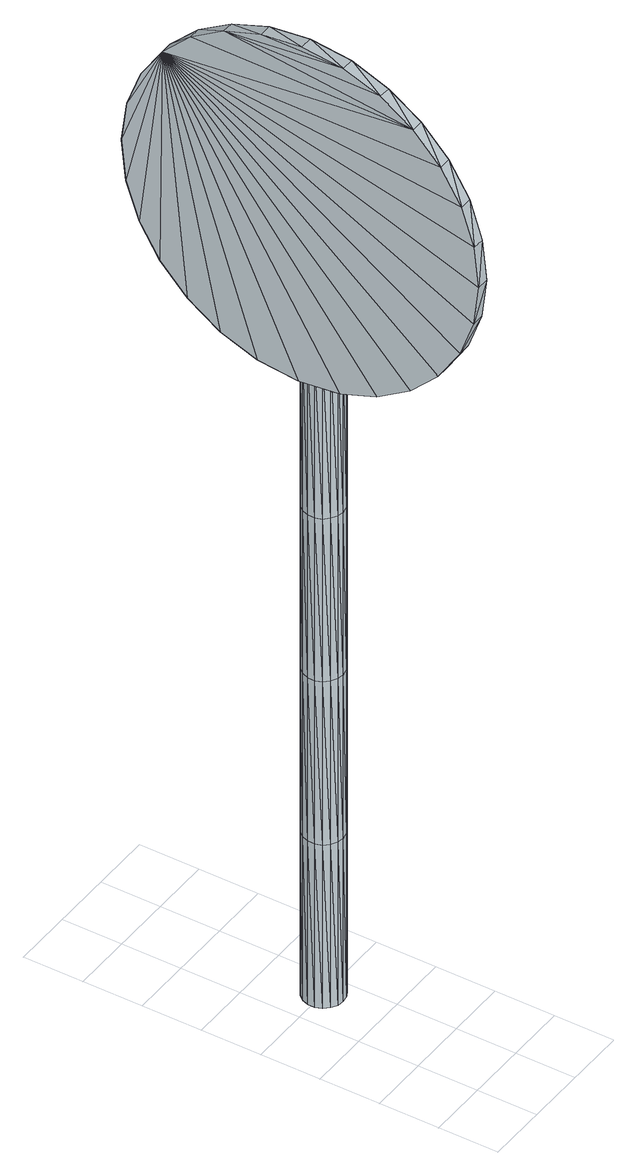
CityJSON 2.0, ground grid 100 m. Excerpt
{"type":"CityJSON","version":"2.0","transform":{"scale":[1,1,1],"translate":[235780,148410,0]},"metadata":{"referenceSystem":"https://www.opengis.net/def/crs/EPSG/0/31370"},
"CityObjects":{
"object1":{"type":"GenericCityObject","attributes":{"cluster":21,"mean_distance_to_centroid":0.00703,"new_centroid_x":235734.94,"new_centroid_y":148789.36,"mean_distance_to_camera":6.45,"H1":0,"H2":0,"Z_final":107.85,"cluster2":-1,"proj_x":235738.14,"proj_y":148783.51,"id_line":62596,"bearing_l":61.32,"distance":6.67,"orientation":"left","G_obj":241.32},"geometry":[{"type":"MultiSurface","lod":"2","boundaries":[[[0,1,2]],[[2,1,3]],[[3,1,4]],[[4,1,5]],[[5,1,6]],[[1,7,6]],[[1,8,7]],[[1,9,8]],[[1,10,9]],[[1,11,10]],[[1,12,11]],[[1,13,12]],[[1,14,13]],[[15,14,1]],[[16,15,1]],[[17,16,1]],[[18,17,1]],[[0,18,1]],[[19,20,0]],[[19,0,2]],[[21,19,2]],[[21,2,3]],[[21,3,22]],[[22,3,4]],[[22,4,23]],[[23,4,5]],[[23,5,24]],[[24,5,6]],[[24,6,25]],[[25,6,7]],[[25,7,26]],[[26,7,8]],[[26,8,27]],[[8,9,27]],[[27,9,28]],[[9,10,28]],[[10,29,28]],[[10,11,29]],[[11,30,29]],[[11,12,30]],[[30,12,31]],[[31,12,13]],[[31,13,32]],[[32,13,14]],[[32,14,33]],[[33,14,15]],[[33,15,34]],[[34,15,16]],[[34,16,35]],[[35,16,17]],[[36,35,17]],[[18,36,17]],[[20,36,18]],[[20,18,0]],[[37,38,20]],[[37,20,19]],[[39,37,19]],[[21,39,19]],[[39,21,40]],[[40,21,22]],[[40,22,41]],[[41,22,23]],[[41,23,42]],[[42,23,24]],[[42,24,43]],[[43,24,25]],[[43,25,44]],[[44,25,26]],[[26,45,44]],[[26,27,45]],[[27,46,45]],[[27,28,46]],[[28,47,46]],[[28,29,47]],[[47,29,48]],[[29,30,48]],[[48,30,49]],[[49,30,31]],[[49,31,50]],[[50,31,32]],[[50,32,51]],[[51,32,33]],[[51,33,52]],[[52,33,34]],[[52,34,53]],[[53,34,35]],[[54,53,35]],[[54,35,36]],[[38,54,36]],[[38,36,20]],[[55,56,38]],[[55,38,37]],[[57,55,37]],[[57,37,39]],[[57,39,58]],[[58,39,40]],[[58,40,59]],[[59,40,41]],[[59,41,60]],[[60,41,42]],[[60,42,61]],[[61,42,43]],[[61,43,62]],[[62,43,44]],[[44,63,62]],[[44,45,63]],[[45,64,63]],[[45,46,64]],[[46,65,64]],[[46,47,65]],[[47,66,65]],[[47,48,66]],[[66,48,67]],[[67,48,49]],[[67,49,68]],[[68,49,50]],[[68,50,69]],[[69,50,51]],[[69,51,70]],[[70,51,52]],[[70,52,71]],[[71,52,53]],[[72,71,53]],[[72,53,54]],[[56,72,54]],[[56,54,38]],[[73,74,56]],[[73,56,55]],[[75,73,55]],[[75,55,57]],[[75,57,76]],[[76,57,58]],[[76,58,77]],[[77,58,59]],[[77,59,78]],[[78,59,60]],[[78,60,79]],[[79,60,61]],[[79,61,80]],[[80,61,62]],[[62,81,80]],[[62,63,81]],[[63,82,81]],[[63,64,82]],[[64,83,82]],[[64,65,83]],[[65,84,83]],[[65,66,84]],[[84,66,85]],[[85,66,67]],[[85,67,86]],[[86,67,68]],[[86,68,87]],[[87,68,69]],[[87,69,88]],[[88,69,70]],[[88,70,89]],[[89,70,71]],[[90,89,71]],[[90,71,72]],[[74,90,72]],[[74,72,56]],[[91,92,74]],[[91,74,73]],[[93,91,73]],[[93,73,75]],[[93,75,94]],[[94,75,76]],[[94,76,95]],[[95,76,77]],[[95,77,96]],[[96,77,78]],[[96,78,97]],[[97,78,79]],[[97,79,98]],[[98,79,80]],[[80,99,98]],[[80,81,99]],[[81,100,99]],[[81,82,100]],[[82,101,100]],[[82,83,101]],[[83,102,101]],[[83,84,102]],[[102,84,103]],[[103,84,85]],[[103,85,104]],[[104,85,86]],[[104,86,105]],[[105,86,87]],[[105,87,106]],[[106,87,88]],[[106,88,107]],[[107,88,89]],[[108,107,89]],[[108,89,90]],[[92,108,90]],[[92,90,74]],[[92,91,109]],[[91,93,109]],[[93,94,109]],[[94,95,109]],[[95,96,109]],[[109,96,97]],[[109,97,98]],[[109,98,99]],[[109,99,100]],[[109,100,101]],[[109,101,102]],[[109,102,103]],[[109,103,104]],[[105,109,104]],[[106,109,105]],[[107,109,106]],[[108,109,107]],[[92,109,108]],[[110,111,112]],[[113,112,114]],[[115,112,113]],[[116,112,115]],[[117,112,116]],[[118,112,117]],[[119,112,118]],[[120,112,119]],[[121,112,120]],[[122,112,121]],[[122,123,112]],[[123,110,112]],[[111,124,112]],[[124,125,112]],[[125,126,112]],[[126,127,112]],[[127,128,112]],[[128,129,112]],[[129,130,112]],[[130,131,112]],[[112,131,132]],[[131,133,132]],[[131,134,133]],[[133,134,135]],[[133,135,136]],[[135,137,136]],[[133,136,138]],[[136,139,138]],[[136,137,139]],[[137,140,139]],[[137,135,140]],[[135,141,140]],[[135,134,141]],[[134,142,141]],[[134,131,142]],[[131,143,142]],[[131,130,143]],[[143,130,144]],[[144,130,129]],[[144,129,145]],[[145,129,128]],[[145,128,146]],[[146,127,147]],[[147,127,126]],[[147,126,148]],[[148,126,125]],[[148,125,149]],[[149,125,124]],[[150,149,124]],[[150,124,111]],[[151,150,111]],[[151,111,110]],[[152,151,110]],[[152,110,123]],[[146,128,127]],[[153,123,122]],[[154,153,122]],[[154,122,121]],[[155,154,121]],[[155,121,120]],[[156,155,120]],[[156,120,119]],[[157,156,119]],[[157,119,118]],[[157,118,158]],[[158,118,117]],[[158,117,159]],[[153,152,123]],[[159,117,116]],[[159,116,160]],[[160,116,115]],[[160,115,161]],[[161,115,113]],[[161,113,162]],[[162,113,114]],[[162,114,163]],[[163,114,112]],[[163,112,164]],[[164,112,132]],[[132,165,164]],[[132,133,165]],[[133,138,165]],[[138,139,140]],[[161,162,163]],[[160,161,163]],[[159,160,163]],[[158,159,163]],[[157,158,163]],[[156,157,163]],[[155,156,163]],[[154,155,163]],[[153,154,163]],[[153,163,152]],[[152,163,151]],[[151,163,150]],[[150,163,149]],[[149,163,148]],[[148,163,147]],[[147,163,146]],[[146,163,145]],[[145,163,144]],[[144,163,143]],[[143,163,142]],[[163,164,142]],[[142,164,165]],[[142,165,141]],[[165,140,141]],[[165,138,140]],[[166,167,168]],[[168,167,169]],[[170,168,169]],[[170,169,171]],[[170,171,172]],[[172,171,173]],[[172,173,174]],[[174,173,175]],[[174,175,176]],[[176,175,177]],[[176,177,178]],[[178,177,179]],[[178,179,180]],[[180,179,181]],[[180,181,182]],[[182,181,183]],[[182,183,184]],[[184,183,185]],[[184,185,186]],[[186,185,187]],[[186,187,188]],[[188,187,189]],[[188,189,190]],[[190,189,191]],[[192,190,191]],[[192,191,193]],[[194,192,193]],[[194,193,195]],[[196,194,195]],[[196,195,197]],[[198,196,197]],[[198,197,199]],[[200,198,199]],[[200,199,201]],[[202,200,201]],[[202,201,203]],[[204,202,203]],[[204,203,205]],[[206,204,205]],[[206,205,207]],[[208,206,207]],[[208,207,209]],[[210,208,209]],[[210,209,211]],[[212,210,211]],[[212,211,213]],[[214,212,213]],[[214,213,215]],[[216,214,215]],[[216,215,217]],[[216,217,218]],[[218,217,219]],[[218,219,220]],[[220,219,221]],[[220,221,222]],[[222,221,223]],[[222,223,224]],[[224,223,225]],[[224,225,226]],[[226,225,227]],[[226,227,228]],[[228,227,229]],[[228,229,230]],[[230,229,231]],[[230,231,232]],[[232,231,233]],[[232,233,234]],[[234,233,235]],[[234,235,236]],[[236,235,237]],[[236,237,238]],[[238,237,239]],[[240,238,239]],[[240,239,241]],[[240,241,242]],[[242,241,243]],[[243,244,242]],[[243,245,244]],[[244,245,246]],[[246,245,247]],[[246,247,248]],[[248,247,249]],[[248,249,250]],[[250,249,251]],[[250,251,252]],[[252,251,253]],[[252,253,254]],[[254,253,255]],[[254,255,256]],[[256,255,257]],[[256,257,258]],[[258,257,259]],[[258,259,260]],[[260,259,261]],[[260,261,262]],[[262,261,263]],[[262,263,264]],[[264,263,265]],[[264,265,266]],[[266,265,267]],[[266,267,268]],[[268,267,269]],[[269,270,268]],[[269,271,270]],[[271,272,270]],[[271,273,272]],[[273,274,272]],[[273,275,274]],[[275,276,274]],[[275,277,276]],[[277,278,276]],[[277,279,278]],[[279,280,278]],[[279,281,280]],[[281,282,280]],[[281,283,282]],[[283,284,282]],[[283,285,284]],[[285,286,284]],[[285,287,286]],[[287,288,286]],[[287,289,288]],[[289,290,288]],[[289,291,290]],[[290,291,292]],[[292,291,293]],[[292,293,294]],[[294,293,295]],[[294,295,296]],[[296,295,297]],[[296,297,298]],[[298,297,299]],[[298,299,300]],[[300,299,301]],[[300,301,302]],[[302,301,303]],[[302,303,304]],[[304,303,305]],[[304,305,306]],[[306,305,307]],[[306,307,308]],[[308,307,309]],[[308,309,310]],[[310,309,311]],[[310,311,312]],[[312,311,313]],[[313,166,312]],[[313,167,166]],[[169,167,313]],[[169,313,171]],[[171,313,311]],[[173,171,311]],[[173,311,309]],[[175,173,309]],[[175,309,307]],[[177,175,307]],[[177,307,305]],[[179,177,305]],[[179,305,303]],[[181,179,303]],[[181,303,301]],[[183,181,301]],[[183,301,299]],[[183,299,297]],[[185,183,297]],[[185,297,295]],[[187,185,295]],[[187,295,293]],[[189,187,293]],[[189,293,291]],[[189,291,289]],[[189,289,287]],[[191,189,287]],[[191,287,285]],[[193,191,285]],[[195,193,285]],[[195,285,283]],[[197,195,283]],[[199,197,283]],[[201,199,283]],[[201,283,281]],[[203,201,281]],[[205,203,281]],[[205,281,279]],[[205,279,207]],[[207,279,209]],[[209,279,277]],[[209,277,211]],[[211,277,275]],[[211,275,213]],[[213,275,273]],[[213,273,215]],[[215,273,271]],[[215,271,217]],[[217,271,219]],[[219,271,269]],[[219,269,221]],[[221,269,223]],[[223,269,267]],[[223,267,225]],[[225,267,265]],[[225,265,227]],[[227,265,263]],[[227,263,229]],[[229,263,261]],[[229,261,231]],[[231,261,259]],[[231,259,257]],[[231,257,233]],[[233,257,255]],[[233,255,235]],[[235,255,253]],[[235,253,237]],[[253,251,237]],[[237,251,249]],[[237,249,239]],[[249,247,239]],[[239,247,245]],[[239,245,241]],[[241,245,243]],[[240,242,244]],[[168,312,166]],[[170,312,168]],[[170,310,312]],[[172,310,170]],[[172,308,310]],[[174,308,172]],[[174,306,308]],[[176,306,174]],[[176,304,306]],[[178,304,176]],[[178,302,304]],[[180,302,178]],[[180,300,302]],[[182,300,180]],[[182,298,300]],[[182,296,298]],[[184,296,182]],[[184,294,296]],[[186,294,184]],[[186,292,294]],[[188,292,186]],[[188,290,292]],[[188,288,290]],[[188,286,288]],[[190,286,188]],[[190,284,286]],[[192,284,190]],[[194,284,192]],[[194,282,284]],[[196,282,194]],[[198,282,196]],[[200,282,198]],[[200,280,282]],[[202,280,200]],[[204,280,202]],[[204,278,280]],[[204,206,278]],[[206,208,278]],[[208,276,278]],[[208,210,276]],[[210,274,276]],[[210,212,274]],[[212,272,274]],[[212,214,272]],[[214,270,272]],[[214,216,270]],[[216,218,270]],[[218,268,270]],[[218,220,268]],[[220,222,268]],[[222,266,268]],[[222,224,266]],[[224,264,266]],[[224,226,264]],[[226,262,264]],[[226,228,262]],[[228,260,262]],[[228,230,260]],[[230,258,260]],[[230,256,258]],[[230,232,256]],[[232,254,256]],[[232,234,254]],[[234,252,254]],[[234,236,252]],[[252,236,250]],[[236,248,250]],[[236,238,248]],[[248,238,246]],[[238,244,246]],[[238,240,244]],[[314,315,316]],[[316,315,317]],[[318,316,317]],[[318,317,319]],[[318,319,320]],[[320,319,321]],[[320,321,322]],[[322,321,323]],[[322,323,324]],[[324,323,325]],[[324,325,326]],[[326,325,327]],[[326,327,328]],[[328,327,329]],[[328,329,330]],[[330,329,331]],[[330,331,332]],[[332,331,333]],[[332,333,334]],[[334,333,335]],[[334,335,336]],[[336,335,337]],[[336,337,338]],[[338,337,339]],[[340,338,339]],[[340,339,341]],[[342,340,341]],[[342,341,343]],[[344,342,343]],[[344,343,345]],[[346,344,345]],[[346,345,347]],[[348,346,347]],[[348,347,349]],[[350,348,349]],[[350,349,351]],[[352,350,351]],[[352,351,353]],[[354,352,353]],[[354,353,355]],[[356,354,355]],[[356,355,357]],[[358,356,357]],[[358,357,359]],[[360,358,359]],[[360,359,361]],[[362,360,361]],[[362,361,363]],[[364,362,363]],[[364,363,365]],[[364,365,366]],[[366,365,367]],[[366,367,368]],[[368,367,369]],[[368,369,370]],[[370,369,371]],[[370,371,372]],[[372,371,373]],[[372,373,374]],[[374,373,375]],[[374,375,376]],[[376,375,377]],[[376,377,378]],[[378,377,379]],[[378,379,380]],[[380,379,381]],[[380,381,382]],[[382,381,383]],[[382,383,384]],[[384,383,385]],[[384,385,386]],[[386,385,387]],[[388,386,387]],[[388,387,389]],[[388,389,390]],[[390,389,391]],[[391,392,390]],[[391,393,392]],[[392,393,394]],[[394,393,395]],[[394,395,396]],[[396,395,397]],[[396,397,398]],[[398,397,399]],[[398,399,400]],[[400,399,401]],[[400,401,402]],[[402,401,403]],[[402,403,404]],[[404,403,405]],[[404,405,406]],[[406,405,407]],[[406,407,408]],[[408,407,409]],[[408,409,410]],[[410,409,411]],[[410,411,412]],[[412,411,413]],[[412,413,414]],[[414,413,415]],[[414,415,416]],[[416,415,417]],[[417,418,416]],[[417,419,418]],[[419,420,418]],[[419,421,420]],[[421,422,420]],[[421,423,422]],[[423,424,422]],[[423,425,424]],[[425,426,424]],[[425,427,426]],[[427,428,426]],[[427,429,428]],[[429,430,428]],[[429,431,430]],[[431,432,430]],[[431,433,432]],[[433,434,432]],[[433,435,434]],[[435,436,434]],[[435,437,436]],[[437,438,436]],[[437,439,438]],[[438,439,440]],[[440,439,441]],[[440,441,442]],[[442,441,443]],[[442,443,444]],[[444,443,445]],[[444,445,446]],[[446,445,447]],[[446,447,448]],[[448,447,449]],[[448,449,450]],[[450,449,451]],[[450,451,452]],[[452,451,453]],[[452,453,454]],[[454,453,455]],[[454,455,456]],[[456,455,457]],[[456,457,458]],[[458,457,459]],[[458,459,460]],[[460,459,461]],[[461,314,460]],[[461,315,314]],[[317,315,461]],[[317,461,319]],[[319,461,459]],[[321,319,459]],[[321,459,457]],[[323,321,457]],[[323,457,455]],[[325,323,455]],[[325,455,453]],[[327,325,453]],[[327,453,451]],[[329,327,451]],[[329,451,449]],[[331,329,449]],[[331,449,447]],[[331,447,445]],[[333,331,445]],[[333,445,443]],[[335,333,443]],[[335,443,441]],[[337,335,441]],[[337,441,439]],[[337,439,437]],[[337,437,435]],[[339,337,435]],[[339,435,433]],[[341,339,433]],[[343,341,433]],[[343,433,431]],[[345,343,431]],[[347,345,431]],[[349,347,431]],[[349,431,429]],[[351,349,429]],[[353,351,429]],[[353,429,427]],[[353,427,355]],[[355,427,357]],[[357,427,425]],[[357,425,359]],[[359,425,423]],[[359,423,361]],[[361,423,421]],[[361,421,363]],[[363,421,419]],[[363,419,365]],[[365,419,367]],[[367,419,417]],[[367,417,369]],[[369,417,371]],[[371,417,415]],[[371,415,373]],[[373,415,413]],[[373,413,375]],[[375,413,411]],[[375,411,377]],[[377,411,409]],[[377,409,379]],[[379,409,407]],[[379,407,405]],[[379,405,381]],[[381,405,403]],[[381,403,383]],[[383,403,401]],[[383,401,385]],[[401,399,385]],[[385,399,397]],[[385,397,387]],[[397,395,387]],[[387,395,393]],[[387,393,389]],[[389,393,391]],[[388,390,392]],[[316,460,314]],[[318,460,316]],[[318,458,460]],[[320,458,318]],[[320,456,458]],[[322,456,320]],[[322,454,456]],[[324,454,322]],[[324,452,454]],[[326,452,324]],[[326,450,452]],[[328,450,326]],[[328,448,450]],[[330,448,328]],[[330,446,448]],[[330,444,446]],[[332,444,330]],[[332,442,444]],[[334,442,332]],[[334,440,442]],[[336,440,334]],[[336,438,440]],[[336,436,438]],[[336,434,436]],[[338,434,336]],[[338,432,434]],[[340,432,338]],[[342,432,340]],[[342,430,432]],[[344,430,342]],[[346,430,344]],[[348,430,346]],[[348,428,430]],[[350,428,348]],[[352,428,350]],[[352,426,428]],[[352,354,426]],[[354,356,426]],[[356,424,426]],[[356,358,424]],[[358,422,424]],[[358,360,422]],[[360,420,422]],[[360,362,420]],[[362,418,420]],[[362,364,418]],[[364,366,418]],[[366,416,418]],[[366,368,416]],[[368,370,416]],[[370,414,416]],[[370,372,414]],[[372,412,414]],[[372,374,412]],[[374,410,412]],[[374,376,410]],[[376,408,410]],[[376,378,408]],[[378,406,408]],[[378,404,406]],[[378,380,404]],[[380,402,404]],[[380,382,402]],[[382,400,402]],[[382,384,400]],[[400,384,398]],[[384,396,398]],[[384,386,396]],[[396,386,394]],[[386,392,394]],[[386,388,392]]]}]}
},
"vertices":[
[64,334,2],[64,300,2],[76,332,2],[86,326,2],[93,317,2],[97,306,2],[97,294,2],[93,283,2],[86,275,2],[76,269,2],[64,267,2],[53,269,2],[43,275,2],[35,283,2],[31,294,2],[31,306,2],[35,317,2],[43,326,2],[53,332,2],[76,332,300],[64,334,300],[86,326,300],[93,317,300],[97,306,300],[97,294,300],[93,283,300],[86,275,300],[76,269,300],[64,267,300],[53,269,300],[43,275,300],[35,283,300],[31,294,300],[31,306,300],[35,317,300],[43,326,300],[53,332,300],[76,332,598],[64,334,598],[86,326,598],[93,317,598],[97,306,598],[97,294,598],[93,283,598],[86,275,598],[76,269,598],[64,267,598],[53,269,598],[43,275,598],[35,283,598],[31,294,598],[31,306,598],[35,317,598],[43,326,598],[53,332,598],[76,332,895],[64,334,895],[86,326,895],[93,317,895],[97,306,895],[97,294,895],[93,283,895],[86,275,895],[76,269,895],[64,267,895],[53,269,895],[43,275,895],[35,283,895],[31,294,895],[31,306,895],[35,317,895],[43,326,895],[53,332,895],[76,332,1193],[64,334,1193],[86,326,1193],[93,317,1193],[97,306,1193],[97,294,1193],[93,283,1193],[86,275,1193],[76,269,1193],[64,267,1193],[53,269,1193],[43,275,1193],[35,283,1193],[31,294,1193],[31,306,1193],[35,317,1193],[43,326,1193],[53,332,1193],[76,332,1491],[64,334,1491],[86,326,1491],[93,317,1491],[97,306,1491],[97,294,1491],[93,283,1491],[86,275,1491],[76,269,1491],[64,267,1491],[53,269,1491],[43,275,1491],[35,283,1491],[31,294,1491],[31,306,1491],[35,317,1491],[43,326,1491],[53,332,1491],[64,300,1491],[29,174,1185],[29,118,1221],[38,542,1645],[36,600,1525],[37,578,1589],[35,608,1456],[34,600,1387],[33,578,1324],[31,542,1268],[30,495,1221],[30,439,1185],[29,376,1162],[29,307,1154],[28,237,1162],[30,71,1268],[31,35,1324],[32,13,1387],[33,5,1456],[34,13,1525],[35,35,1589],[36,71,1645],[37,118,1692],[39,495,1692],[39,439,1727],[38,174,1727],[39,237,1750],[39,376,1750],[39,307,1758],[18,376,1750],[18,307,1758],[18,237,1750],[17,174,1728],[16,118,1692],[15,71,1645],[14,35,1589],[13,13,1526],[12,5,1457],[11,13,1387],[10,35,1324],[9,71,1268],[8,118,1221],[8,174,1185],[8,237,1163],[8,307,1155],[8,376,1163],[9,439,1185],[10,495,1221],[11,542,1268],[12,578,1324],[13,601,1387],[14,609,1457],[15,601,1526],[16,578,1589],[17,542,1645],[18,495,1692],[18,439,1728],[21,411,1304],[21,411,1265],[55,410,1304],[55,410,1265],[54,391,1304],[54,391,1265],[76,383,1304],[76,383,1265],[80,381,1304],[80,381,1265],[83,380,1304],[83,380,1265],[87,378,1304],[87,378,1265],[90,376,1304],[90,376,1265],[93,374,1304],[93,374,1265],[97,372,1304],[97,372,1265],[100,370,1304],[100,370,1265],[110,362,1304],[110,362,1265],[112,360,1304],[112,360,1265],[115,357,1304],[115,357,1265],[117,354,1304],[117,354,1265],[118,351,1304],[118,351,1265],[119,348,1304],[119,348,1265],[120,344,1304],[120,344,1265],[120,341,1304],[120,341,1265],[119,306,1304],[119,306,1265],[117,287,1304],[117,287,1265],[116,282,1304],[116,282,1265],[115,277,1304],[115,277,1265],[112,273,1304],[112,273,1265],[110,269,1304],[110,269,1265],[106,265,1304],[106,265,1265],[103,261,1304],[103,261,1265],[99,258,1304],[99,258,1265],[98,258,1304],[98,258,1265],[94,256,1304],[94,256,1265],[89,254,1304],[89,254,1265],[84,252,1304],[84,252,1265],[79,250,1304],[79,250,1265],[74,249,1304],[74,249,1265],[68,249,1304],[68,249,1265],[63,248,1304],[63,248,1265],[51,248,1304],[51,248,1265],[49,223,1304],[49,223,1265],[20,222,1304],[20,222,1265],[21,253,1304],[21,253,1265],[41,267,1304],[41,267,1265],[57,266,1304],[57,266,1265],[61,266,1304],[61,266,1265],[64,266,1304],[64,266,1265],[68,266,1304],[68,266,1265],[71,267,1304],[71,267,1265],[74,267,1304],[74,267,1265],[78,268,1304],[78,268,1265],[81,269,1304],[81,269,1265],[84,270,1304],[84,270,1265],[86,272,1304],[86,272,1265],[89,274,1304],[89,274,1265],[91,276,1304],[91,276,1265],[92,279,1304],[92,279,1265],[93,282,1304],[93,282,1265],[94,285,1304],[94,285,1265],[96,304,1304],[96,304,1265],[96,341,1304],[96,341,1265],[95,343,1304],[95,343,1265],[95,345,1304],[95,345,1265],[94,347,1304],[94,347,1265],[93,349,1304],[93,349,1265],[91,351,1304],[91,351,1265],[90,352,1304],[90,352,1265],[88,354,1304],[88,354,1265],[85,355,1304],[85,355,1265],[83,356,1304],[83,356,1265],[81,357,1304],[81,357,1265],[79,358,1304],[79,358,1265],[76,358,1304],[76,358,1265],[74,359,1304],[74,359,1265],[71,360,1304],[71,360,1265],[51,364,1304],[51,364,1265],[27,377,1304],[27,377,1265],[29,411,1473],[29,411,1434],[63,410,1473],[63,410,1434],[62,391,1473],[62,391,1434],[84,383,1473],[84,383,1434],[88,381,1473],[88,381,1434],[91,380,1473],[91,380,1434],[95,378,1473],[95,378,1434],[98,376,1473],[98,376,1434],[101,374,1473],[101,374,1434],[105,372,1473],[105,372,1434],[108,370,1473],[108,370,1434],[118,362,1473],[118,362,1434],[120,360,1473],[120,360,1434],[123,357,1473],[123,357,1434],[125,354,1473],[125,354,1434],[126,351,1473],[126,351,1434],[127,348,1473],[127,348,1434],[128,344,1473],[128,344,1434],[128,341,1473],[128,341,1434],[128,306,1473],[128,306,1434],[125,287,1473],[125,287,1434],[124,282,1473],[124,282,1434],[123,277,1473],[123,277,1434],[120,273,1473],[120,273,1434],[118,269,1473],[118,269,1434],[114,265,1473],[114,265,1434],[111,261,1473],[111,261,1434],[107,258,1473],[107,258,1434],[106,258,1473],[106,258,1434],[102,256,1473],[102,256,1434],[97,254,1473],[97,254,1434],[92,252,1473],[92,252,1434],[87,250,1473],[87,250,1434],[82,249,1473],[82,249,1434],[77,249,1473],[77,249,1434],[71,248,1473],[71,248,1434],[59,248,1473],[59,248,1434],[57,223,1473],[57,223,1434],[28,222,1473],[28,222,1434],[29,253,1473],[29,253,1434],[49,267,1473],[49,267,1434],[66,266,1473],[66,266,1434],[69,266,1473],[69,266,1434],[72,266,1473],[72,266,1434],[76,266,1473],[76,266,1434],[79,267,1473],[79,267,1434],[82,267,1473],[82,267,1434],[86,268,1473],[86,268,1434],[89,269,1473],[89,269,1434],[92,270,1473],[92,270,1434],[95,272,1473],[95,272,1434],[97,274,1473],[97,274,1434],[99,276,1473],[99,276,1434],[100,279,1473],[100,279,1434],[101,282,1473],[101,282,1434],[102,285,1473],[102,285,1434],[104,304,1473],[104,304,1434],[104,341,1473],[104,341,1434],[103,343,1473],[103,343,1434],[103,345,1473],[103,345,1434],[102,347,1473],[102,347,1434],[101,349,1473],[101,349,1434],[99,351,1473],[99,351,1434],[98,352,1473],[98,352,1434],[96,354,1473],[96,354,1434],[93,355,1473],[93,355,1434],[91,356,1473],[91,356,1434],[89,357,1473],[89,357,1434],[87,358,1473],[87,358,1434],[84,358,1473],[84,358,1434],[82,359,1473],[82,359,1434],[79,360,1473],[79,360,1434],[59,364,1473],[59,364,1434],[35,377,1473],[35,377,1434]
]}
